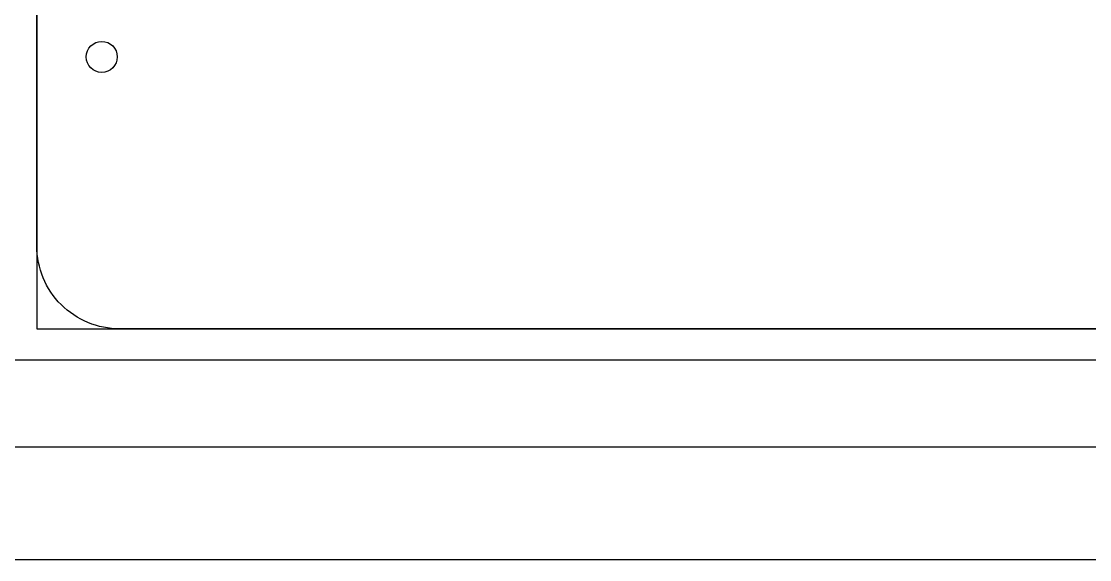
# Model space of a CAD drawing. Header units: millimetres. Extents: x 0 to 771, y -1 to 432.
# Drawn here: x 349.8 to 453, y 0 to 52 of the extents above; entities that cross this region are included whole.
import ezdxf

# ---------------------------------------------------------------- set-up
doc = ezdxf.new("R2010")
doc.units = ezdxf.units.MM
doc.header["$MEASUREMENT"] = 0
doc.layers.add('DEFAULT', color=4, linetype='Continuous', true_color=0x00ffff)
doc.layers.add('LAYER E', color=7, linetype='Continuous', true_color=0x000000)

msp = doc.modelspace()

# ---------------------------------------------------------------- linework, layer by layer
at = {"layer": 'DEFAULT'}
for points in [[(0, 0), (504.825, 0), (504.825, 431.8), (0, 431.8)], [(7.812, 10.9), (497.012, 10.9), (497.012, 420.9), (7.812, 420.9)], [(348.279, 19.309), (465.013, 19.309), (465.013, 204.9), (348.279, 204.9)], [(351.279, 22.309), (462.013, 22.309), (462.013, 201.9), (351.279, 201.9)]]:
    msp.add_lwpolyline(points, close=True, dxfattribs=at)
at = {"layer": 'LAYER E', "color": 5, "true_color": 0x0000ff}
msp.add_lwpolyline([(459.2, 114.96, 0.625494), (459.2, 109.25, -0.2869884), (462.013, 104.754), (462.013, 30.309, -0.4142136), (454.013, 22.309), (359.279, 22.309, -0.4142136), (351.279, 30.309), (351.279, 193.9, -0.4142136), (359.279, 201.9), (377.346, 201.9, -0.4142136), (380.346, 198.9, -0.4142136), (383.346, 201.9), (392.346, 201.9, -0.4142136), (395.346, 198.9, -0.4142136), (398.346, 201.9), (454.013, 201.9, -0.4142136), (462.013, 193.9), (462.013, 119.456, -0.2869884)], format="xyb", close=True, dxfattribs=at)
at = {"layer": 'LAYER E', "color": 1, "true_color": 0xff0000}
msp.add_circle((357.546, 48.604), 1.5, dxfattribs=at)

doc.saveas('drawing.dxf')
